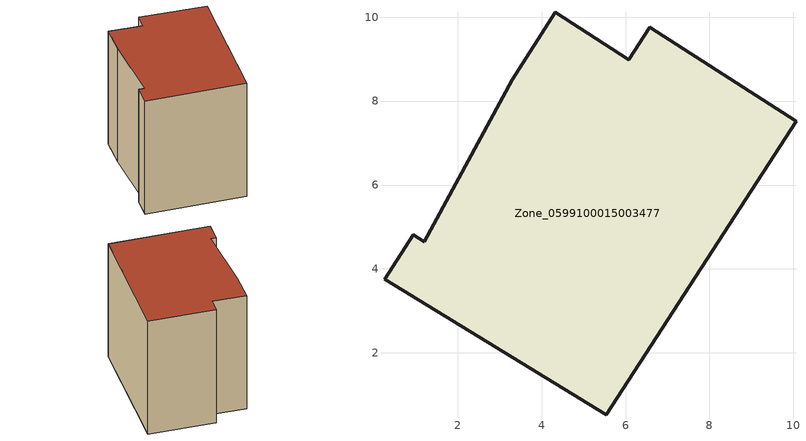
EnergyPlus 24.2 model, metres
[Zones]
Zone_0599100015003477
 floor ground (C_G): 4.32,10.11 6.07,8.98 6.58,9.76 10.06,7.52 5.54,0.53 0.26,3.75 0.94,4.82 1.21,4.65 3.3,8.51 z0.77
 wall outside (C_F): 6.07,8.98 4.32,10.11 3.3,8.51 1.21,4.65 0.94,4.82 0.26,3.75 5.54,0.53 10.06,7.52 6.58,9.76 6.07,8.98 z0.77:8.67
 roof outside (C_R): 0.26,3.75 5.54,0.53 10.06,7.52 6.58,9.76 6.07,8.98 4.32,10.11 3.3,8.51 1.21,4.65 0.94,4.82 z8.67
[BUILDING]
Pand.0599100015003477: North Axis=0; Terrain=City; Loads Convergence Tolerance Value=0.04; Temperature Convergence Tolerance Value=0.4; Solar Distribution=FullExterior; Maximum Number of Warmup Days=25; Minimum Number of Warmup Days=1
[Site:Location]
Rotterdam.The.Hague.AP_ZH_NLD Design_Conditions: Latitude=51.96; Longitude=4.45; Time Zone=1; Elevation=-4.5
[SITE:GROUNDTEMPERATURE:BUILDINGSURFACE]
18, 18, 18, 18, 18, 18, 18, 18, 18, 18, 18, 18
[MATERIAL] Thermal Absorptance=0.9; Solar Absorptance=0.7; Visible Absorptance=0.7
Name | Roughness | Thickness | Conductivity | Density | Specific Heat
G.TC.1965-1974 | MediumSmooth | 0.15 | 0.882353 | 540 | 1210
F.TC.1965-1974 | Rough | 0.3 | 0.697674 | 1920 | 840
R.TC.1965-1974 | MediumRough | 0.2 | 0.232558 | 1500 | 1000
[CONSTRUCTION]
C_G: G.TC.1965-1974
C_F: F.TC.1965-1974
C_R: R.TC.1965-1974
[ZONE]
Zone_0599100015003477: Type=1; Multiplier=1; Ceiling Height=Autocalculate; Volume=Autocalculate; Floor Area=autocalculate; Part of Total Floor Area=Yes
[ZONEINFILTRATION:DESIGNFLOWRATE]
Infil_Zone_0599100015003477: Zone or ZoneList or Space or SpaceList=Zone_0599100015003477; Schedule=AlwaysOn; Design Flow Rate Calculation Method=Flow/Area; Flow Rate per Floor Area=0.003; Constant Term Coefficient=1; Temperature Term Coefficient=0; Velocity Term Coefficient=0; Velocity Squared Term Coefficient=0
[HVACTEMPLATE:ZONE:IDEALLOADSAIRSYSTEM]
Zone_0599100015003477: Maximum Heating Supply Air Temperature=50; Minimum Cooling Supply Air Temperature=13; Maximum Heating Supply Air Humidity Ratio=0.0156; Minimum Cooling Supply Air Humidity Ratio=0.0077; Heating Limit=NoLimit; Cooling Limit=NoLimit; Dehumidification Control Type=ConstantSensibleHeatRatio; Cooling Sensible Heat Ratio=0.7; Dehumidification Setpoint=60; Humidification Control Type=None; Humidification Setpoint=30; Outdoor Air Method=None; Outdoor Air Flow Rate per Person=0.00944; Outdoor Air Flow Rate per Zone Floor Area=0; Outdoor Air Flow Rate per Zone=0; Demand Controlled Ventilation Type=None; Outdoor Air Economizer Type=NoEconomizer; Heat Recovery Type=None; Sensible Heat Recovery Effectiveness=0.7; Latent Heat Recovery Effectiveness=0.65
[ZONECONTROL:THERMOSTAT]
ThermostatControl_Zone_0599100015003477: Zone or ZoneList=Zone_0599100015003477; Control Type Schedule=DualSetpointControlType; Control 1=Thermostat_Zone_0599100015003477; Temperature Difference Between Cutout And Setpoint=0
[THERMOSTATSETPOINT:DUALSETPOINT]
Thermostat_Zone_0599100015003477: Heating Setpoint Temperature Schedule=HeatingSetpoint_Zone_0599100015003477; Cooling Setpoint Temperature Schedule=CoolingSetpoint_Zone_0599100015003477
[SCHEDULE:COMPACT]
HeatingSetpoint_Zone_0599100015003477: Through: 12/31, For: AllDays, Until: 24:00, 21
CoolingSetpoint_Zone_0599100015003477: Through: 12/31, For: AllDays, Until: 24:00, 24
DualSetpointControlType: Through: 12/31, For: AllDays, Until: 24:00, 4
AlwaysOn: Through: 12/31, For: AllDays, Until: 24:00, 1
